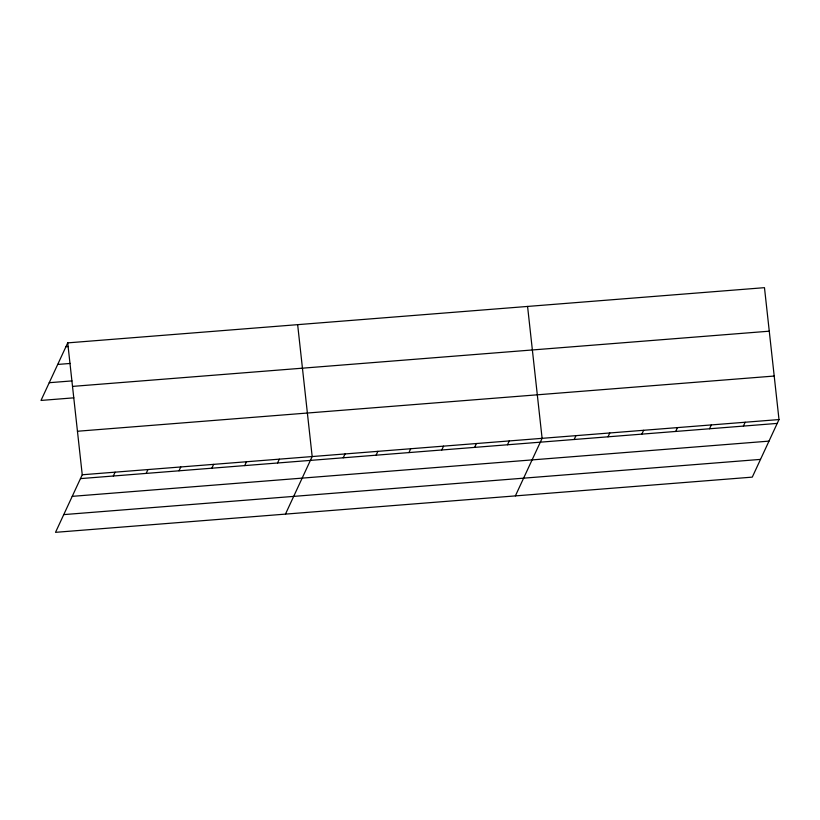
<?xml version="1.0" encoding="UTF-8"?>
<svg xmlns="http://www.w3.org/2000/svg" width="820" height="820" viewBox="0 0 820 820"><rect width="100%" height="100%" fill="white"/><g stroke="black" fill="none" stroke-linecap="round" stroke-linejoin="round"><path stroke-width="1.23" d="M67.722 342.873L82.246 474.77L55.524 532.334L752.278 477.127L779 419.563L764.476 287.666L67.722 342.873L41 400.437L73.851 397.833M113.314 476.01L115.087 472.176M146.155 473.406L147.938 469.573M179.006 470.803L180.789 466.969M211.847 468.199L213.63 464.366M244.698 465.596L246.482 461.762M277.539 463.003L279.323 459.159M285.452 514.119L312.174 456.555L297.65 324.659M343.242 457.796L345.025 453.952M376.083 455.192L377.866 451.348M408.934 452.589L410.717 448.745M441.775 449.985L443.558 446.141M474.626 447.382L476.41 443.538M507.477 444.778L509.261 440.934M515.38 495.895L542.102 438.331L527.578 306.434M574.164 439.489L575.947 435.656M608.009 436.814L609.793 432.97M641.845 434.128L643.628 430.295M675.69 431.453L677.474 427.609M709.536 428.768L711.319 424.924M743.371 426.082L745.154 422.249M65.938 346.716L68.46 346.511M57.707 364.439L70.346 363.444M49.231 382.704L71.965 380.91M72.508 386.404L769.273 331.188M77.449 431.248L774.203 376.042M82.246 474.77L779 419.563M80.462 478.613L777.216 423.407M72.232 496.346L768.986 441.129M63.755 514.611L760.509 459.395"/></g></svg>
